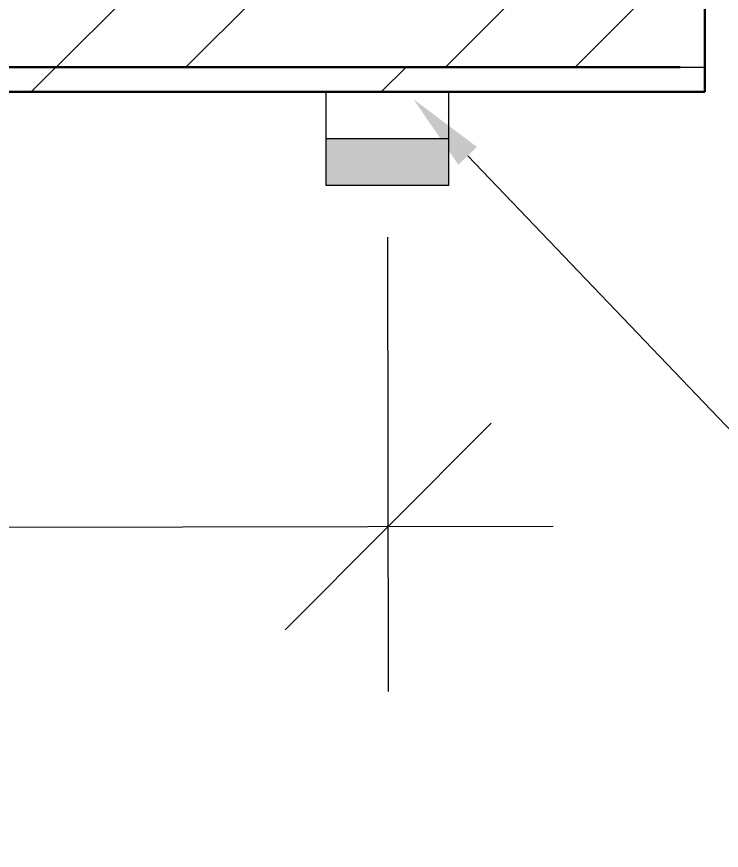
# Model space of a CAD drawing. Header units: millimetres. Extents: x -215207 to 92095, y -30385 to 123050.
# Drawn here: x -23691 to -22837, y 24471 to 25481 of the extents above; entities that cross this region are included whole.
import ezdxf
from ezdxf import colors
from ezdxf.entities.mleader import LeaderData, LeaderLine
from ezdxf.math import Vec2, Vec3

# ---------------------------------------------------------------- set-up
doc = ezdxf.new("R2010")
doc.units = ezdxf.units.MM
for name, color, linetype, lineweight in [('Оборудование стерилизационной_цокольный этаж', 250, 'Continuous', 0), ('Стены разрез', 7, 'Continuous', 30), ('Стены штриховка', 7, 'Continuous', 9)]:
    doc.layers.add(name, color=color, linetype=linetype, lineweight=lineweight)
doc.layers.add('ТХ Подключения ЭОМ', color=7, linetype='Continuous', lineweight=18, true_color=0x003efa)
doc.layers.add('тх размеры розетки', color=7, linetype='Continuous', true_color=0xe91640)
doc.styles.add('lloyd', font='isocpeui.ttf', dxfattribs={"height": 120})
doc.styles.add('ГОСТ 2.304', font='CS_Gost2304.shx')
doc.dimstyles.new('СПДС', dxfattribs={"dimscale": 100, "dimtxt": 2.5, "dimasz": 2.5, "dimexe": 2, "dimexo": 0.625, "dimgap": 1, "dimtad": 1, "dimdec": 0, "dimtxsty": 'ГОСТ 2.304', "dimblk": 'OBLIQUE', "dimblk1": 'OBLIQUE', "dimblk2": 'OBLIQUE', "dimcen": 2.5, "dimdle": 2, "dimadec": 0, "dimazin": 2, "dimtfac": 0.75, "dimtdec": 4, "dimtmove": 1, "dimatfit": 3, "dimfxl": 0, "dimtolj": 1, "dimarcsym": 0})

# ---------------------------------------------------------------- blocks, each defined once
blk = doc.blocks.new('автомат Э')
at = {"ltscale": 10}
h = blk.add_hatch(color=1, dxfattribs=at)
h.dxf.hatch_style = 1
h.paths.add_polyline_path([(5927.4, -9966.8), (6075.9, -9966.8), (6075.9, -10023.9), (5927.4, -10023.9)])
blk.add_lwpolyline([(5927.4, -9909.8), (6075.9, -9909.8), (6075.9, -10023.9), (5927.4, -10023.9)], close=True)
blk.add_lwpolyline([(5927.4, -9966.8), (6075.9, -9966.8), (6075.9, -10023.9), (5927.4, -10023.9)], close=True, dxfattribs=at)
blk = doc.blocks.new('_Oblique')
at = {"color": 0, "linetype": 'ByBlock', "lineweight": -2}
blk.add_line((-0.5, -0.5), (0.5, 0.5), dxfattribs=at)
blk = doc.blocks.new('*D581')
at = {"layer": 'Defpoints', "color": 0, "ltscale": 100, "transparency": 16777216}
for p in [(-24942.5, 25342.2), (-23242, 25276.7), (-23241.2, 24863.7)]:
    blk.add_point(p, dxfattribs=at)
at = {"layer": 'тх размеры розетки', "color": 0, "lineweight": 9, "ltscale": 100, "transparency": 16777216}
for p, q in [((-24942.4, 25279.7), (-24941.2, 24660.5)), ((-23241.9, 25214.2), (-23240.9, 24663.7)), ((-25141.6, 24860.1), (-23041.2, 24864.1))]:
    blk.add_line(p, q, dxfattribs=at)
at = {"layer": 'тх размеры розетки', "color": 0, "lineweight": 9, "ltscale": 100, "transparency": 16777216, "xscale": 250, "yscale": 250, "zscale": 250}
for p, rotation in [((-24941.6, 24860.5), 180.1086612353164), ((-23241.2, 24863.7), 0.1086612353163572)]:
    blk.add_blockref('_Oblique', p, dxfattribs=dict(at, rotation=rotation))
at = {"layer": 'тх размеры розетки', "color": 0, "ltscale": 100, "transparency": 16777216, "insert": (-24091.8, 25087.1), "char_height": 250, "attachment_point": 5, "rotation": 0.1087, "style": 'ГОСТ 2.304', "bg_fill": 3, "box_fill_scale": 1.1, "bg_fill_color": 256, "bg_fill_true_color": 13158600, "bg_fill_transparency": 0}
blk.add_mtext('\\A1;1700', dxfattribs=at)

msp = doc.modelspace()

# ---------------------------------------------------------------- hatches: boundary and pattern name
at = {"layer": 'Стены разрез', "lineweight": 9}
h = msp.add_hatch(dxfattribs=at)
h.set_pattern_fill('FP_1', color=256, style=0, pattern_type=2)
h.set_pattern_definition([(45, (-45356.5, 7949.98), (-235.7317, 235.7317), []), (45, (-45199.35, 7949.98), (-235.7317, 235.7317), [])])
h.paths.add_polyline_path([(-22857.5, 25420.2), (-22857.5, 25540.2), (-26687.5, 25540.2), (-26687.5, 25420.2), (-22887.5, 25420.2)])
h = msp.add_hatch(dxfattribs=at)
h.set_pattern_fill('FP_13', color=256, style=0, pattern_type=2)
h.set_pattern_definition([(45, (-45356.5, 7949.98), (-212.132, 212.132), [])])
h.paths.add_polyline_path([(-24035.7, 25390.2), (-22887.5, 25390.2), (-22887.5, 25420.2), (-26687.5, 25420.2), (-26687.5, 25390.2), (-24394.5, 25390.2)])

# ---------------------------------------------------------------- linework, layer by layer
at = {"layer": 'Стены разрез'}
for p, q in [((-22857.5, 25390.2), (-22857.5, 25570.2)), ((-26687.5, 25420.2), (-22887.5, 25420.2)), ((-26657.5, 25390.2), (-22857.5, 25390.2))]:
    msp.add_line(p, q, dxfattribs=at)
at = {"layer": 'Стены штриховка'}
msp.add_line((-22887.5, 25420.2), (-22857.5, 25420.2), dxfattribs=at)

# ---------------------------------------------------------------- block references
at = {"layer": 'Оборудование стерилизационной_цокольный этаж'}
msp.add_blockref('автомат Э', (-29243.7, 35300.5), dxfattribs=at)

# ---------------------------------------------------------------- leaders
at = {"layer": 'ТХ Подключения ЭОМ'}
ml = msp.add_multileader_mtext('Standard', dxfattribs=at)
ml.set_content('\\A1;Э2-автоматический\\Pвыключатель(в боксе IP54)\\P3Ф/380В/20,5кВт для\\P{\\A0;Машина посудомоечная купольная} (h=1600 мм от УЧП)', color=256, style='lloyd')
ml.set_leader_properties(lineweight=9)
ml.build(insert=Vec2(0, 0))
ml.multileader.update_dxf_attribs({"text_left_attachment_type": 6, "text_right_attachment_type": 6, "dogleg_length": 0.45, "arrow_head_size": 95})
ctx = ml.context
ctx.base_point, ctx.char_height, ctx.arrow_head_size, ctx.landing_gap_size, ctx.plane_origin = Vec3(-22787.2, 24939.6), 70, 95, 0.09, Vec3(-19001.2, 24060)
ctx.left_attachment, ctx.right_attachment = 6, 6
notes = []
notes.append((ctx, [(1, (1, 1, 0), (-22787.8, 24939.6), (1, 0), 0.54, [(0, [(-23210.4, 25381.3)], 0, [])])]))
ctx.mtext.insert, ctx.mtext.width, ctx.mtext.flow_direction = Vec3(-22787.1, 25030.6), 1430.756, 5
for ctx, leaders in notes:
    for number, flags, end, landing, length, lines in leaders:
        leader = LeaderData()
        leader.index, (leader.has_last_leader_line, leader.has_dogleg_vector, leader.attachment_direction) = number, flags
        leader.last_leader_point, leader.dogleg_vector, leader.dogleg_length = Vec3(end), Vec3(landing), length
        for number, points, colour, breaks in lines:
            line = LeaderLine()
            line.index, line.vertices, line.color, line.breaks = number, Vec3.list(points), colors.encode_raw_color(colour), breaks
            leader.lines.append(line)
        ctx.leaders.append(leader)

# ---------------------------------------------------------------- next in the draw order: dimensions: what is measured, and where the dimension line sits
at = {"layer": 'тх размеры розетки', "ltscale": 100}
dim = msp.add_linear_dim(base=(-23241.2, 24863.7), p1=(-24942.5, 25342.2), p2=(-23242, 25276.7), angle=0.1087, dimstyle='СПДС', override={"dimtfill": 1, "dimlwd": 9, "dimlwe": 9}, dxfattribs=at)
dim.commit()
dim.dimension.update_dxf_attribs({"geometry": '*D581', "text_midpoint": (-24091.8, 25087.1)})

doc.saveas('drawing.dxf')
